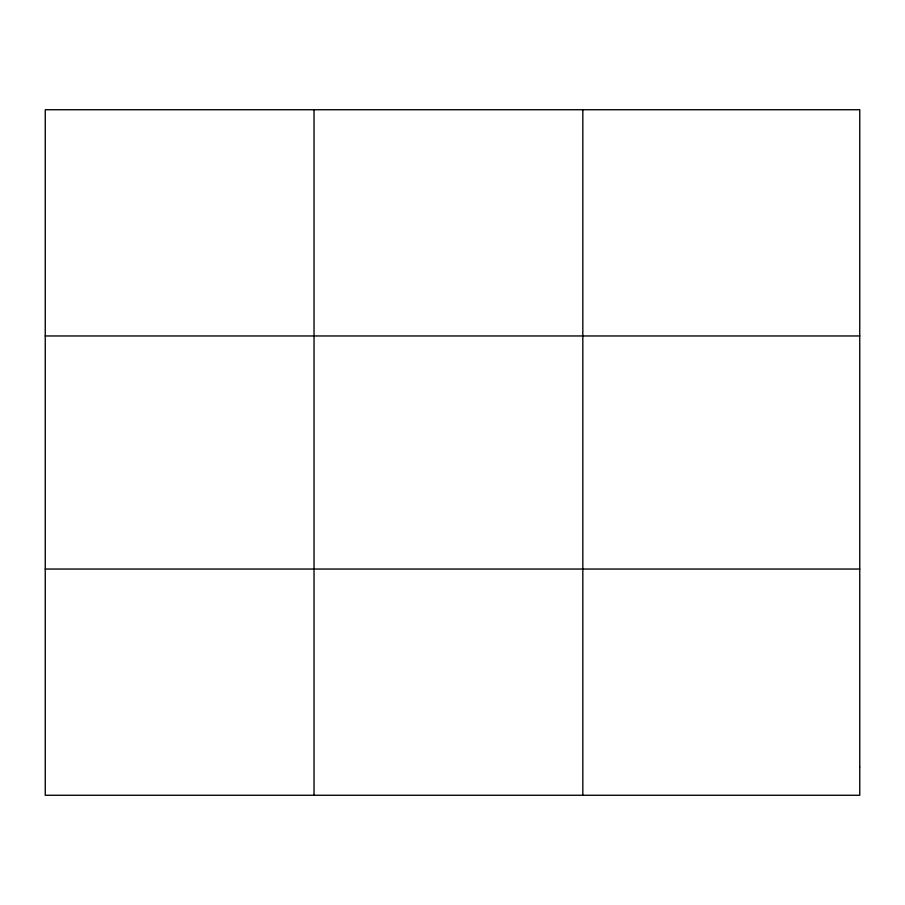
<?xml version="1.0" encoding="UTF-8"?>
<svg xmlns="http://www.w3.org/2000/svg" width="905" height="905" viewBox="0 0 905 905"><rect width="100%" height="100%" fill="white"/><g stroke="black" fill="none" stroke-linecap="round" stroke-linejoin="round"><path stroke-width="1.36" d="M314.035 795.269L314.035 109.731M582.82 795.269L582.82 109.731M45.25 335.959L859.75 335.959M45.25 569.041L859.75 569.041M859.75 766.988L859.75 795.269L45.25 795.269L45.25 109.731L859.75 109.731L859.75 766.988"/></g></svg>
